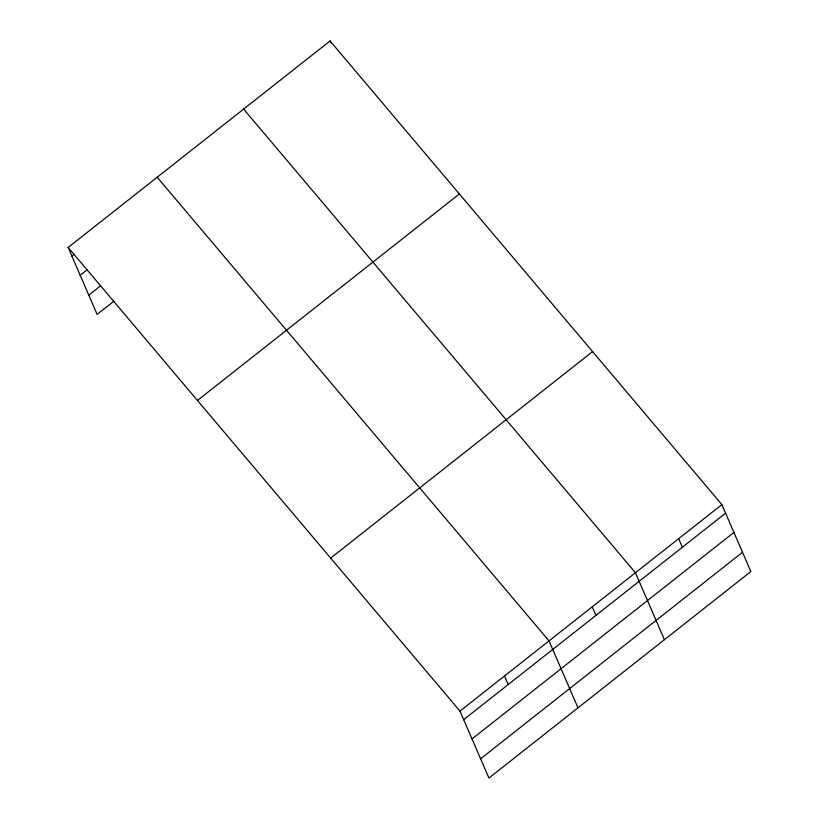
<?xml version="1.0" encoding="UTF-8"?>
<svg xmlns="http://www.w3.org/2000/svg" width="819" height="819" viewBox="0 0 819 819"><rect width="100%" height="100%" fill="white"/><g stroke="black" fill="none" stroke-linecap="round" stroke-linejoin="round"><path stroke-width="1.23" d="M68.151 247.451L330.067 40.95L721.877 504.606L750.849 571.549L488.933 778.05L459.971 711.107L68.151 247.451L97.123 314.394L113.943 301.126M71.857 256.009L73.833 254.453M80.201 275.276L87.121 269.809M88.79 295.127L100.655 285.759M197.451 400.46L459.367 193.96M330.671 558.108L592.577 351.597M459.971 711.107L721.877 504.606M463.667 719.666L725.583 513.165M472.01 738.933L733.916 532.432M480.599 758.783L742.505 552.282M243.632 109.091L635.452 572.757L664.414 639.69M157.207 177.242L549.017 640.898L577.989 707.841M678.664 538.677L682.36 547.235M592.229 606.828L595.935 615.386M330.067 40.95L330.989 43.09M504.494 676.003L508.2 684.561"/></g></svg>
